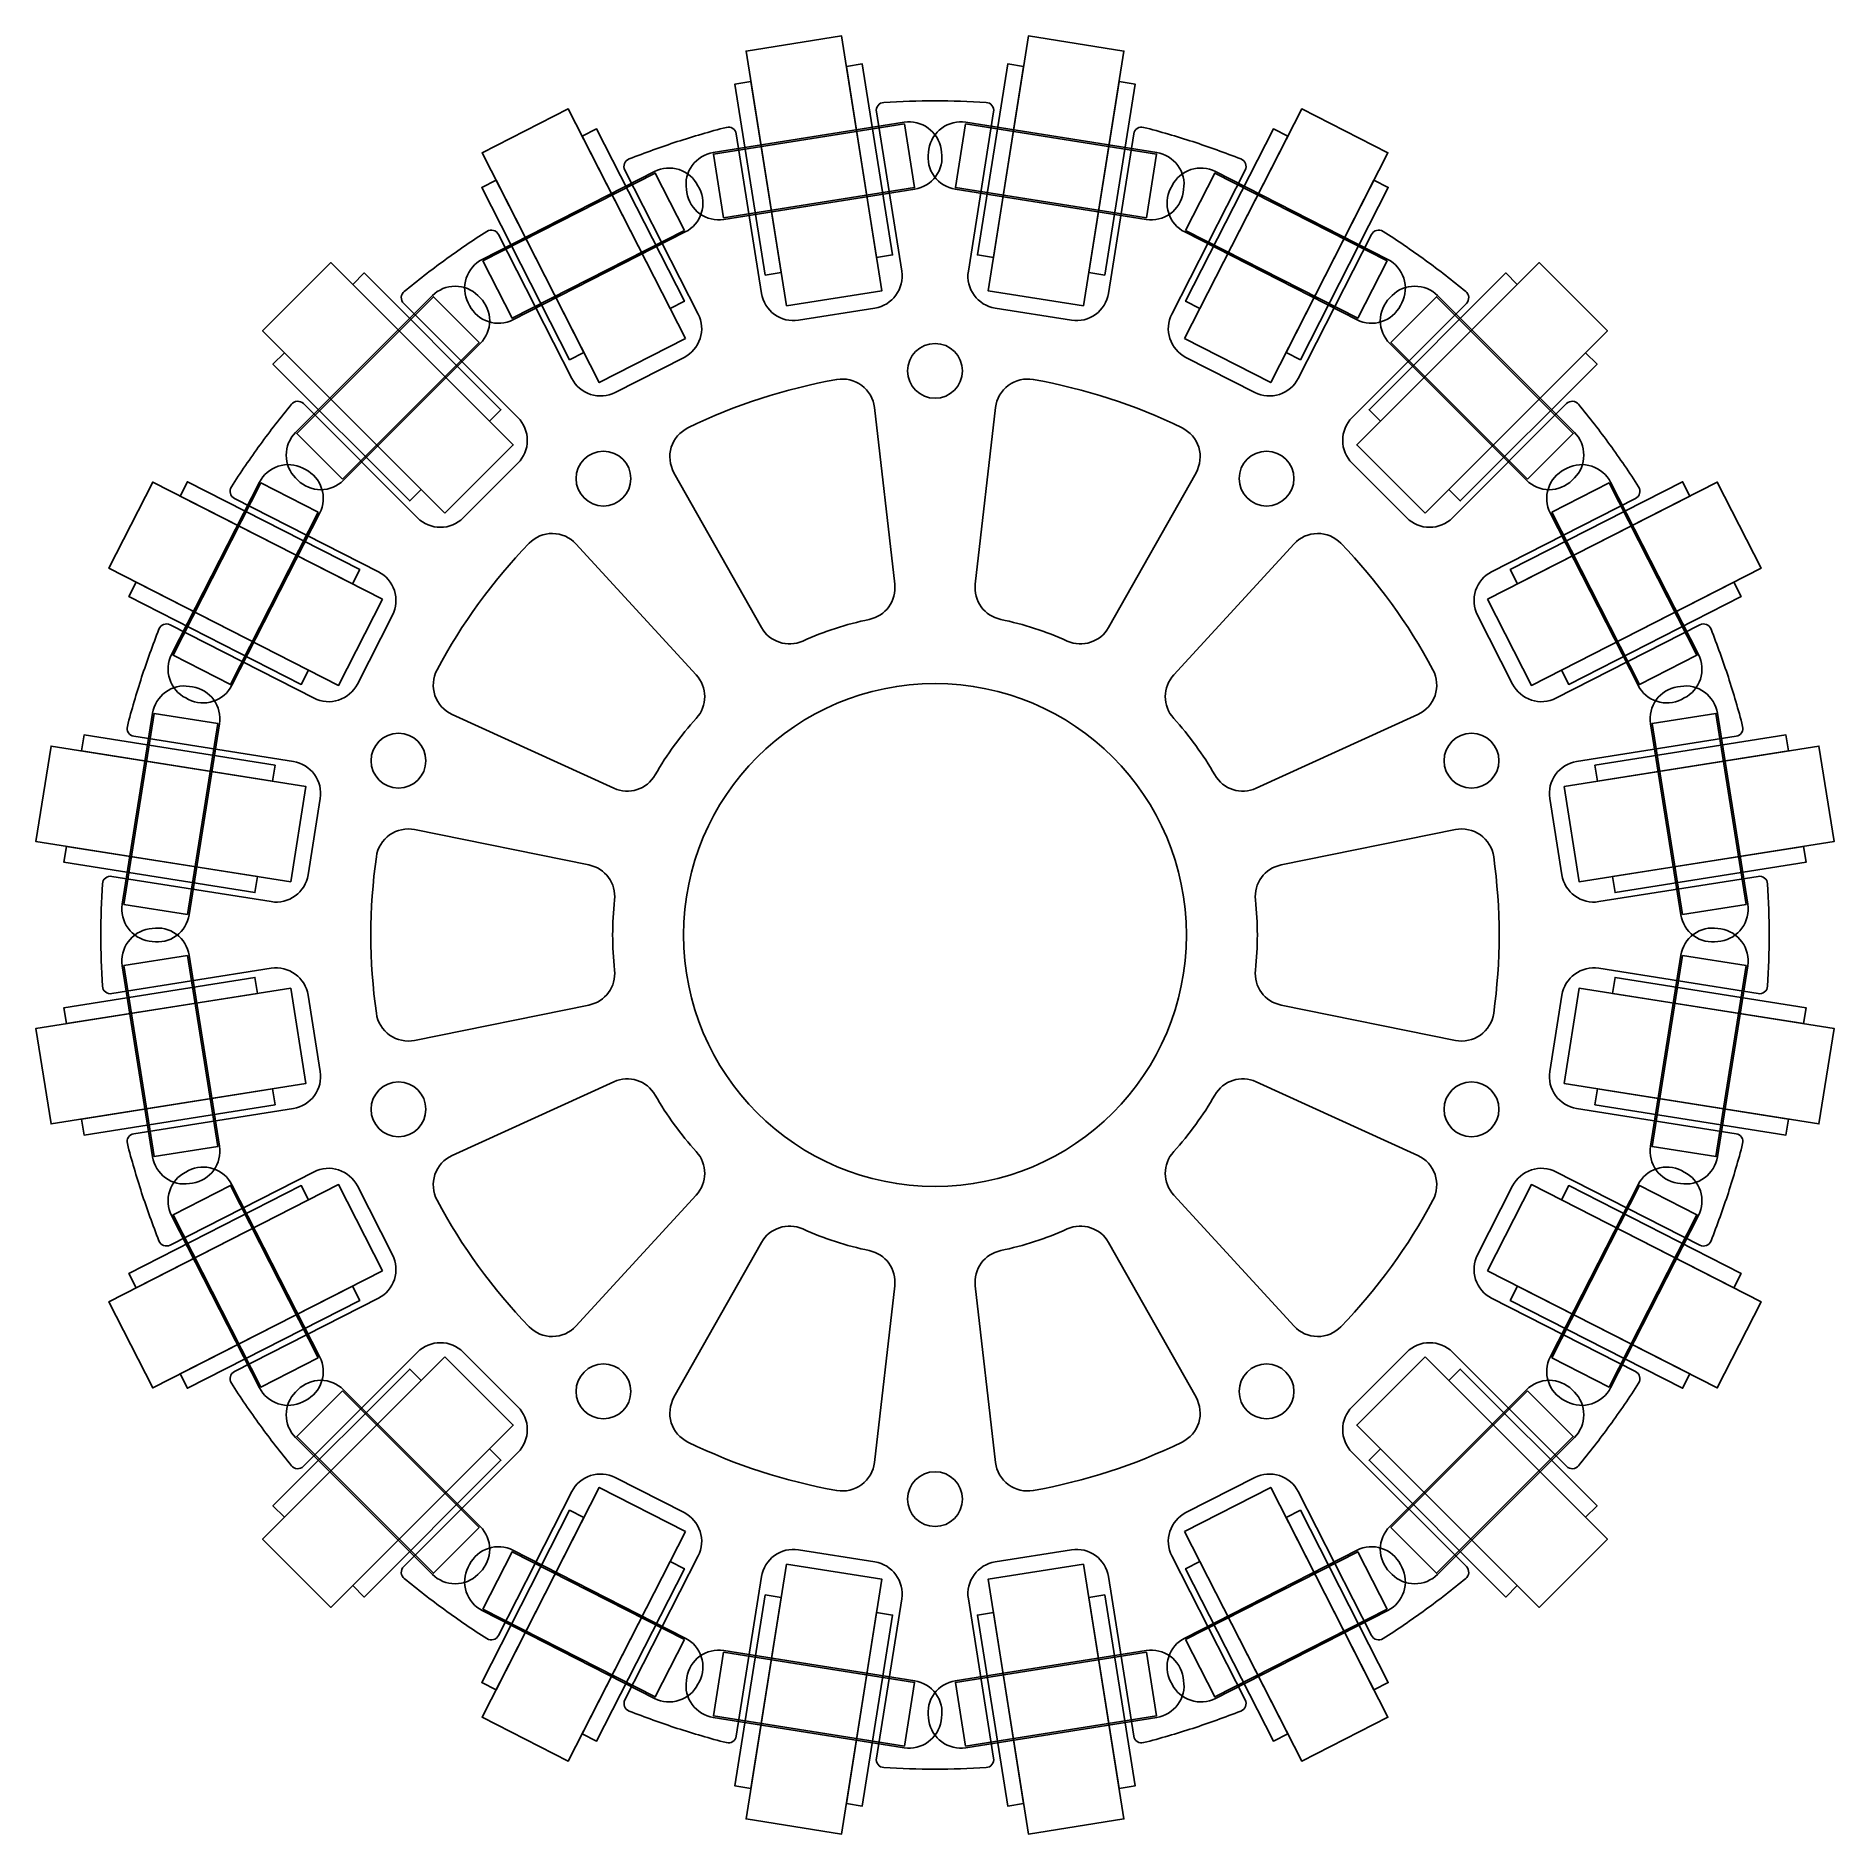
# Model space of a CAD drawing. Header units: inches. Extents: x 0 to 55.8, y 0 to 55.8.
import ezdxf

# ---------------------------------------------------------------- set-up
doc = ezdxf.new("R2010")
doc.units = ezdxf.units.IN
doc.header["$MEASUREMENT"] = 0
for name, color, linetype in [('plate1', 200, 'Continuous'), ('ゴム', 4, 'Continuous'), ('ピン', 2, 'Continuous'), ('ポケット', 6, 'Continuous'), ('ワッシャー', 230, 'Continuous'), ('穴', 3, 'Continuous')]:
    doc.layers.add(name, color=color, linetype=linetype)

# ---------------------------------------------------------------- blocks, each defined once
blk = doc.blocks.new('*U27')
at = {"layer": '穴'}
blk.add_circle((0, 0), 0.85, dxfattribs=at)
blk = doc.blocks.new('*U28')
at = {"color": 0, "linetype": 'ByBlock', "lineweight": -2, "transparency": 16777216}
blk.add_blockref('*U27', (27.89, 45.39), dxfattribs=at)
for p, rotation in [((17.604, 42.048), 35.99999999999999), ((38.176, 42.048), 324), ((11.246, 33.298), 72), ((44.533, 33.298), 288), ((11.246, 22.482), 108), ((44.533, 22.482), 252), ((17.604, 13.732), 144), ((38.176, 13.732), 216), ((27.89, 10.39), 180)]:
    blk.add_blockref('*U27', p, dxfattribs=dict(at, rotation=rotation))

msp = doc.modelspace()

# ---------------------------------------------------------------- linework, layer by layer
at = {"layer": 'plate1'}
for points in [[(35.887, 3.279, -0.015334), (34.363, 2.835, -0.442543), (34.054, 3.038), (33.27, 7.986, 0.414214), (32.126, 8.818), (29.755, 8.442, 0.414214), (28.924, 7.298), (29.708, 2.35, -0.442543), (29.476, 2.061, -0.015334), (27.89, 2.012, -0.015334), (26.304, 2.061, -0.442543), (26.072, 2.35), (26.856, 7.298, 0.414214), (26.025, 8.442), (23.654, 8.818, 0.414214), (22.51, 7.986), (21.726, 3.038, -0.442543), (21.417, 2.835, -0.015334), (19.893, 3.279, -0.015334), (18.4, 3.815, -0.442543), (18.269, 4.161), (20.543, 8.626, 0.414214), (20.106, 9.971), (17.968, 11.06, 0.414214), (16.623, 10.623), (14.348, 6.159, -0.442543), (13.991, 6.062, -0.015334), (12.679, 6.955, -0.015334), (11.425, 7.926, -0.442543), (11.407, 8.296), (14.95, 11.839, 0.414214), (14.95, 13.253), (13.253, 14.95, 0.414214), (11.839, 14.95), (8.296, 11.407, -0.442543), (7.926, 11.425, -0.015334), (6.955, 12.679, -0.015334), (6.062, 13.991, -0.442543), (6.159, 14.348), (10.623, 16.623, 0.414214), (11.06, 17.968), (9.971, 20.106, 0.414214), (8.626, 20.543), (4.161, 18.269, -0.442543), (3.815, 18.4, -0.015334), (3.279, 19.893, -0.015334), (2.835, 21.417, -0.442543), (3.038, 21.726), (7.986, 22.51, 0.414214), (8.818, 23.654), (8.442, 26.025, 0.414214), (7.298, 26.856), (2.35, 26.072, -0.442543), (2.061, 26.304, -0.015334), (2.012, 27.89, -0.015334), (2.061, 29.476, -0.442543), (2.35, 29.708), (7.298, 28.924, 0.414214), (8.442, 29.755), (8.818, 32.126, 0.414214), (7.986, 33.27), (3.038, 34.054, -0.442543), (2.835, 34.363, -0.015334), (3.279, 35.887, -0.015334), (3.815, 37.38, -0.442543), (4.161, 37.511), (8.626, 35.237, 0.414214), (9.971, 35.674), (11.06, 37.812, 0.414214), (10.623, 39.157), (6.159, 41.432, -0.442543), (6.062, 41.789, -0.015334), (6.955, 43.1, -0.015334), (7.926, 44.355, -0.442543), (8.296, 44.373), (11.839, 40.83, 0.414214), (13.253, 40.83), (14.95, 42.527, 0.414214), (14.95, 43.941), (11.407, 47.484, -0.442543), (11.425, 47.854, -0.015334), (12.679, 48.825, -0.015334), (13.991, 49.718, -0.442543), (14.348, 49.621), (16.623, 45.157, 0.414214), (17.968, 44.72), (20.106, 45.809, 0.414214), (20.543, 47.154), (18.269, 51.618, -0.442543), (18.4, 51.965, -0.015334), (19.893, 52.501, -0.015334), (21.417, 52.945, -0.442543), (21.726, 52.742), (22.51, 47.793, 0.414214), (23.654, 46.962), (26.025, 47.338, 0.414214), (26.856, 48.482), (26.072, 53.43, -0.442543), (26.304, 53.719, -0.015334), (27.89, 53.767, -0.015334), (29.476, 53.719, -0.442543), (29.708, 53.43), (28.924, 48.482, 0.414214), (29.755, 47.338), (32.126, 46.962, 0.414214), (33.27, 47.793), (34.054, 52.742, -0.442543), (34.363, 52.945, -0.015334), (35.887, 52.501, -0.015334), (37.38, 51.965, -0.442543), (37.511, 51.618), (35.237, 47.154, 0.414214), (35.674, 45.809), (37.812, 44.72, 0.414214), (39.157, 45.157), (41.432, 49.621, -0.442543), (41.789, 49.718, -0.015334), (43.1, 48.825, -0.015334), (44.355, 47.854, -0.442543), (44.373, 47.484), (40.83, 43.941, 0.414214), (40.83, 42.527), (42.527, 40.83, 0.414214), (43.941, 40.83), (47.484, 44.373, -0.442543), (47.854, 44.355, -0.015334), (48.825, 43.1, -0.015334), (49.718, 41.789, -0.442543), (49.621, 41.432), (45.157, 39.157, 0.414214), (44.72, 37.812), (45.809, 35.674, 0.414214), (47.154, 35.237), (51.618, 37.511, -0.442543), (51.965, 37.38, -0.015334), (52.501, 35.887, -0.015334), (52.945, 34.363, -0.442543), (52.742, 34.054), (47.793, 33.27, 0.414214), (46.962, 32.126), (47.338, 29.755, 0.414214), (48.482, 28.924), (53.43, 29.708, -0.442543), (53.719, 29.476, -0.015334), (53.767, 27.89, -0.015334), (53.719, 26.304, -0.442543), (53.43, 26.072), (48.482, 26.856, 0.414214), (47.338, 26.025), (46.962, 23.654, 0.414214), (47.793, 22.51), (52.742, 21.726, -0.442543), (52.945, 21.417, -0.015334), (52.501, 19.893, -0.015334), (51.965, 18.4, -0.442543), (51.618, 18.269), (47.154, 20.543, 0.414214), (45.809, 20.106), (44.72, 17.968, 0.414214), (45.157, 16.623), (49.621, 14.348, -0.442543), (49.718, 13.991, -0.015334), (48.825, 12.679, -0.015334), (47.854, 11.425, -0.442543), (47.484, 11.407), (43.941, 14.95, 0.414214), (42.527, 14.95), (40.83, 13.253, 0.414214), (40.83, 11.839), (44.373, 8.296, -0.442543), (44.355, 7.926, -0.015334), (43.1, 6.955, -0.015334), (41.789, 6.062, -0.442543), (41.432, 6.159), (39.157, 10.623, 0.414214), (37.812, 11.06), (35.674, 9.971, 0.414214), (35.237, 8.626), (37.511, 4.161, -0.442543), (37.38, 3.815, -0.015334)], [(26.011, 44.252), (26.64, 38.773, -0.387795), (25.851, 37.68, 0.054442), (23.786, 37.009, -0.387795), (22.504, 37.429), (19.793, 42.232, -0.432089), (20.226, 43.622, -0.069697), (24.843, 45.123, -0.432089)], [(29.769, 44.252), (29.14, 38.773, 0.387795), (29.929, 37.68, -0.054442), (31.994, 37.009, 0.387795), (33.276, 37.429), (35.987, 42.232, 0.432089), (35.554, 43.622, 0.069697), (30.937, 45.123, 0.432089)], [(12.909, 34.733), (17.926, 32.442, 0.387795), (19.209, 32.855, -0.054442), (20.486, 34.611, 0.387795), (20.482, 35.96), (16.752, 40.023, 0.432089), (15.296, 40.041, 0.069697), (12.442, 36.113, 0.432089)], [(42.871, 34.733), (37.854, 32.442, -0.387795), (36.57, 32.855, 0.054442), (35.294, 34.611, -0.387795), (35.298, 35.96), (39.028, 40.023, -0.432089), (40.484, 40.041, -0.069697), (43.338, 36.113, -0.432089)], [(11.748, 31.159), (17.153, 30.064, -0.387795), (17.949, 28.976, 0.054442), (17.949, 26.804, -0.387795), (17.153, 25.716), (11.748, 24.621, -0.432089), (10.559, 25.462, -0.069697), (10.559, 30.318, -0.432089)], [(44.032, 31.159), (38.626, 30.064, 0.387795), (37.831, 28.976, -0.054442), (37.831, 26.804, 0.387795), (38.626, 25.716), (44.032, 24.621, 0.432089), (45.221, 25.462, 0.069697), (45.221, 30.318, 0.432089)], [(16.752, 15.757), (20.482, 19.82, 0.387795), (20.486, 21.169, -0.054442), (19.209, 22.925, 0.387795), (17.926, 23.338), (12.909, 21.047, 0.432089), (12.442, 19.667, 0.069697), (15.296, 15.739, 0.432089)], [(39.028, 15.757), (35.298, 19.82, -0.387795), (35.294, 21.169, 0.054442), (36.57, 22.925, -0.387795), (37.854, 23.338), (42.871, 21.047, -0.432089), (43.338, 19.667, -0.069697), (40.484, 15.739, -0.432089)], [(19.793, 13.548), (22.504, 18.351, -0.387795), (23.786, 18.771, 0.054442), (25.851, 18.1, -0.387795), (26.64, 17.007), (26.011, 11.528, -0.432089), (24.843, 10.657, -0.069697), (20.226, 12.158, -0.432089)], [(35.987, 13.548), (33.276, 18.351, 0.387795), (31.994, 18.771, -0.054442), (29.929, 18.1, 0.387795), (29.14, 17.007), (29.769, 11.528, 0.432089), (30.937, 10.657, 0.069697), (35.554, 12.158, 0.432089)]]:
    msp.add_lwpolyline(points, format="xyb", close=True, dxfattribs=at)
msp.add_circle((27.89, 27.89), 7.8, dxfattribs=at)
at = {"layer": 'ゴム'}
for points in [[(23.28, 47.409), (26.243, 47.878), (24.991, 55.78), (22.028, 55.311)], [(32.5, 47.409), (29.537, 47.878), (30.789, 55.78), (33.752, 55.311)], [(20.147, 46.391), (17.474, 45.029), (13.842, 52.157), (16.515, 53.519)], [(35.633, 46.391), (38.306, 45.029), (41.938, 52.157), (39.265, 53.519)], [(12.687, 40.971), (14.808, 43.093), (9.152, 48.75), (7.03, 46.628)], [(43.093, 40.971), (40.971, 43.093), (46.628, 48.75), (48.75, 46.628)], [(10.751, 38.306), (9.389, 35.633), (2.261, 39.265), (3.623, 41.938)], [(45.029, 38.306), (46.391, 35.633), (53.519, 39.265), (52.157, 41.938)], [(7.902, 29.537), (8.371, 32.5), (0.469, 33.752), (0, 30.789)], [(47.409, 32.5), (47.878, 29.537), (55.78, 30.789), (55.311, 33.752)], [(7.902, 26.243), (8.371, 23.28), (0.469, 22.028), (0, 24.991)], [(47.409, 23.28), (47.878, 26.243), (55.78, 24.991), (55.311, 22.028)], [(10.751, 17.474), (9.389, 20.147), (2.261, 16.515), (3.623, 13.842)], [(45.029, 17.474), (46.391, 20.147), (53.519, 16.515), (52.157, 13.842)], [(12.687, 14.808), (14.808, 12.687), (9.152, 7.03), (7.03, 9.152)], [(43.093, 14.808), (40.971, 12.687), (46.628, 7.03), (48.75, 9.152)], [(20.147, 9.389), (17.474, 10.751), (13.842, 3.623), (16.515, 2.261)], [(35.633, 9.389), (38.306, 10.751), (41.938, 3.623), (39.265, 2.261)], [(23.28, 8.371), (26.243, 7.902), (24.991, 0), (22.028, 0.469)], [(32.5, 8.371), (29.537, 7.902), (30.789, 0), (33.752, 0.469)]]:
    msp.add_lwpolyline(points, close=True, dxfattribs=at)
at = {"layer": 'ピン'}
for points in [[(21.329, 50.137), (27.255, 51.076), (26.942, 53.051), (21.016, 52.113)], [(34.451, 50.137), (28.525, 51.076), (28.838, 53.051), (34.764, 52.113)], [(20.121, 49.745), (14.775, 47.021), (13.867, 48.803), (19.213, 51.527)], [(35.659, 49.745), (41.005, 47.021), (41.913, 48.803), (36.567, 51.527)], [(9.505, 42.032), (13.748, 46.275), (12.334, 47.689), (8.091, 43.446)], [(46.275, 42.032), (42.032, 46.275), (43.446, 47.689), (47.689, 43.446)], [(8.759, 41.005), (6.035, 35.659), (4.253, 36.567), (6.977, 41.913)], [(47.021, 41.005), (49.745, 35.659), (51.527, 36.567), (48.803, 41.913)], [(4.704, 28.525), (5.642, 34.451), (3.667, 34.764), (2.728, 28.838)], [(51.076, 28.525), (50.137, 34.451), (52.113, 34.764), (53.051, 28.838)], [(4.704, 27.255), (5.642, 21.329), (3.667, 21.016), (2.728, 26.942)], [(51.076, 27.255), (50.137, 21.329), (52.113, 21.016), (53.051, 26.942)], [(8.759, 14.775), (6.035, 20.121), (4.253, 19.213), (6.977, 13.867)], [(47.021, 14.775), (49.745, 20.121), (51.527, 19.213), (48.803, 13.867)], [(9.505, 13.748), (13.748, 9.505), (12.334, 8.091), (8.091, 12.334)], [(46.275, 13.748), (42.032, 9.505), (43.446, 8.091), (47.689, 12.334)], [(20.121, 6.035), (14.775, 8.759), (13.867, 6.977), (19.213, 4.253)], [(35.659, 6.035), (41.005, 8.759), (41.913, 6.977), (36.567, 4.253)], [(21.329, 5.642), (27.255, 4.704), (26.942, 2.728), (21.016, 3.667)], [(34.451, 5.642), (28.525, 4.704), (28.838, 2.728), (34.764, 3.667)]]:
    msp.add_lwpolyline(points, close=True, dxfattribs=at)
at = {"layer": 'ポケット'}
for points in [[(21.337, 50.088), (27.263, 51.027, 0.414214), (28.094, 52.171), (28.078, 52.27, 0.414214), (26.934, 53.101), (21.008, 52.162, 0.414214), (20.177, 51.018), (20.193, 50.919, 0.414214)], [(34.443, 50.088), (28.517, 51.027, -0.414214), (27.686, 52.171), (27.701, 52.27, -0.414214), (28.846, 53.101), (34.772, 52.162, -0.414214), (35.603, 51.018), (35.587, 50.919, -0.414214)], [(20.144, 49.7), (14.798, 46.977, -0.414214), (13.453, 47.414), (13.407, 47.503, -0.414214), (13.844, 48.848), (19.19, 51.572, -0.414214), (20.535, 51.135), (20.581, 51.045, -0.414214)], [(35.636, 49.7), (40.982, 46.977, 0.414214), (42.327, 47.414), (42.372, 47.503, 0.414214), (41.935, 48.848), (36.589, 51.572, 0.414214), (35.244, 51.135), (35.199, 51.045, 0.414214)], [(9.541, 41.997), (13.783, 46.239, 0.414214), (13.783, 47.654), (13.712, 47.724, 0.414214), (12.298, 47.724), (8.056, 43.482, 0.414214), (8.056, 42.067), (8.126, 41.997, 0.414214)], [(46.239, 41.997), (41.997, 46.239, -0.414214), (41.997, 47.654), (42.067, 47.724, -0.414214), (43.482, 47.724), (47.724, 43.482, -0.414214), (47.724, 42.067), (47.654, 41.997, -0.414214)], [(8.803, 40.982), (6.079, 35.636, -0.414214), (4.734, 35.199), (4.645, 35.244, -0.414214), (4.208, 36.589), (6.932, 41.935, -0.414214), (8.277, 42.372), (8.366, 42.327, -0.414214)], [(46.977, 40.982), (49.7, 35.636, 0.414214), (51.045, 35.199), (51.135, 35.244, 0.414214), (51.572, 36.589), (48.848, 41.935, 0.414214), (47.503, 42.372), (47.414, 42.327, 0.414214)], [(4.753, 28.517), (5.692, 34.443, 0.414214), (4.861, 35.587), (4.762, 35.603, 0.414214), (3.618, 34.772), (2.679, 28.846, 0.414214), (3.51, 27.701), (3.609, 27.686, 0.414214)], [(51.027, 28.517), (50.088, 34.443, -0.414214), (50.919, 35.587), (51.018, 35.603, -0.414214), (52.162, 34.772), (53.101, 28.846, -0.414214), (52.27, 27.701), (52.171, 27.686, -0.414214)], [(4.753, 27.263), (5.692, 21.337, -0.414214), (4.861, 20.193), (4.762, 20.177, -0.414214), (3.618, 21.008), (2.679, 26.934, -0.414214), (3.51, 28.078), (3.609, 28.094, -0.414214)], [(51.027, 27.263), (50.088, 21.337, 0.414214), (50.919, 20.193), (51.018, 20.177, 0.414214), (52.162, 21.008), (53.101, 26.934, 0.414214), (52.27, 28.078), (52.171, 28.094, 0.414214)], [(8.803, 14.798), (6.079, 20.144, 0.414214), (4.734, 20.581), (4.645, 20.535, 0.414214), (4.208, 19.19), (6.932, 13.844, 0.414214), (8.277, 13.407), (8.366, 13.453, 0.414214)], [(46.977, 14.798), (49.7, 20.144, -0.414214), (51.045, 20.581), (51.135, 20.535, -0.414214), (51.572, 19.19), (48.848, 13.844, -0.414214), (47.503, 13.407), (47.414, 13.453, -0.414214)], [(9.541, 13.783), (13.783, 9.541, -0.414214), (13.783, 8.126), (13.712, 8.056, -0.414214), (12.298, 8.056), (8.056, 12.298, -0.414214), (8.056, 13.712), (8.126, 13.783, -0.414214)], [(46.239, 13.783), (41.997, 9.541, 0.414214), (41.997, 8.126), (42.067, 8.056, 0.414214), (43.482, 8.056), (47.724, 12.298, 0.414214), (47.724, 13.712), (47.654, 13.783, 0.414214)], [(20.144, 6.079), (14.798, 8.803, 0.414214), (13.453, 8.366), (13.407, 8.277, 0.414214), (13.844, 6.932), (19.19, 4.208, 0.414214), (20.535, 4.645), (20.581, 4.734, 0.414214)], [(35.636, 6.079), (40.982, 8.803, -0.414214), (42.327, 8.366), (42.372, 8.277, -0.414214), (41.935, 6.932), (36.589, 4.208, -0.414214), (35.244, 4.645), (35.199, 4.734, -0.414214)], [(21.337, 5.692), (27.263, 4.753, -0.414214), (28.094, 3.609), (28.078, 3.51, -0.414214), (26.934, 2.679), (21.008, 3.618, -0.414214), (20.177, 4.762), (20.193, 4.861, -0.414214)], [(34.443, 5.692), (28.517, 4.753, 0.414214), (27.686, 3.609), (27.701, 3.51, 0.414214), (28.846, 2.679), (34.772, 3.618, 0.414214), (35.603, 4.762), (35.587, 4.861, 0.414214)]]:
    msp.add_lwpolyline(points, format="xyb", close=True, dxfattribs=at)
at = {"layer": 'ワッシャー'}
for points in [[(25.141, 54.836), (25.635, 54.914), (26.573, 48.988), (26.079, 48.91)], [(30.639, 54.836), (30.145, 54.914), (29.207, 48.988), (29.7, 48.91)], [(22.178, 54.367), (21.684, 54.289), (22.622, 48.362), (23.116, 48.441)], [(33.602, 54.367), (34.096, 54.289), (33.157, 48.362), (32.664, 48.441)], [(16.948, 52.668), (17.394, 52.895), (20.118, 47.549), (19.672, 47.322)], [(38.831, 52.668), (38.386, 52.895), (35.662, 47.549), (36.107, 47.322)], [(14.275, 51.306), (13.83, 51.079), (16.554, 45.733), (16.999, 45.96)], [(41.504, 51.306), (41.95, 51.079), (39.226, 45.733), (38.78, 45.96)], [(9.827, 48.074), (10.181, 48.427), (14.423, 44.185), (14.07, 43.831)], [(45.953, 48.074), (45.599, 48.427), (41.356, 44.185), (41.71, 43.831)], [(7.706, 45.953), (7.352, 45.599), (11.595, 41.356), (11.949, 41.71)], [(48.074, 45.953), (48.427, 45.599), (44.185, 41.356), (43.831, 41.71)], [(4.474, 41.504), (4.701, 41.95), (10.047, 39.226), (9.82, 38.78)], [(51.306, 41.504), (51.079, 41.95), (45.733, 39.226), (45.96, 38.78)], [(3.112, 38.831), (2.885, 38.386), (8.231, 35.662), (8.458, 36.107)], [(52.668, 38.831), (52.895, 38.386), (47.549, 35.662), (47.322, 36.107)], [(1.413, 33.602), (1.491, 34.096), (7.417, 33.157), (7.339, 32.664)], [(54.367, 33.602), (54.289, 34.096), (48.362, 33.157), (48.441, 32.664)], [(0.944, 30.639), (0.866, 30.145), (6.792, 29.207), (6.87, 29.7)], [(54.836, 30.639), (54.914, 30.145), (48.988, 29.207), (48.91, 29.7)], [(0.944, 25.141), (0.866, 25.635), (6.792, 26.573), (6.87, 26.079)], [(54.836, 25.141), (54.914, 25.635), (48.988, 26.573), (48.91, 26.079)], [(1.413, 22.178), (1.491, 21.684), (7.417, 22.622), (7.339, 23.116)], [(54.367, 22.178), (54.289, 21.684), (48.362, 22.622), (48.441, 23.116)], [(3.112, 16.948), (2.885, 17.394), (8.231, 20.118), (8.458, 19.672)], [(52.668, 16.948), (52.895, 17.394), (47.549, 20.118), (47.322, 19.672)], [(4.474, 14.275), (4.701, 13.83), (10.047, 16.554), (9.82, 16.999)], [(51.306, 14.275), (51.079, 13.83), (45.733, 16.554), (45.96, 16.999)], [(7.706, 9.827), (7.352, 10.181), (11.595, 14.423), (11.949, 14.07)], [(48.074, 9.827), (48.427, 10.181), (44.185, 14.423), (43.831, 14.07)], [(9.827, 7.706), (10.181, 7.352), (14.423, 11.595), (14.07, 11.949)], [(45.953, 7.706), (45.599, 7.352), (41.356, 11.595), (41.71, 11.949)], [(14.275, 4.474), (13.83, 4.701), (16.554, 10.047), (16.999, 9.82)], [(41.504, 4.474), (41.95, 4.701), (39.226, 10.047), (38.78, 9.82)], [(16.948, 3.112), (17.394, 2.885), (20.118, 8.231), (19.672, 8.458)], [(38.831, 3.112), (38.386, 2.885), (35.662, 8.231), (36.107, 8.458)], [(22.178, 1.413), (21.684, 1.491), (22.622, 7.417), (23.116, 7.339)], [(33.602, 1.413), (34.096, 1.491), (33.157, 7.417), (32.664, 7.339)], [(25.141, 0.944), (25.635, 0.866), (26.573, 6.792), (26.079, 6.87)], [(30.639, 0.944), (30.145, 0.866), (29.207, 6.792), (29.7, 6.87)]]:
    msp.add_lwpolyline(points, close=True, dxfattribs=at)

# ---------------------------------------------------------------- block references
msp.add_blockref('*U28', (0, 0))

doc.saveas('drawing.dxf')
